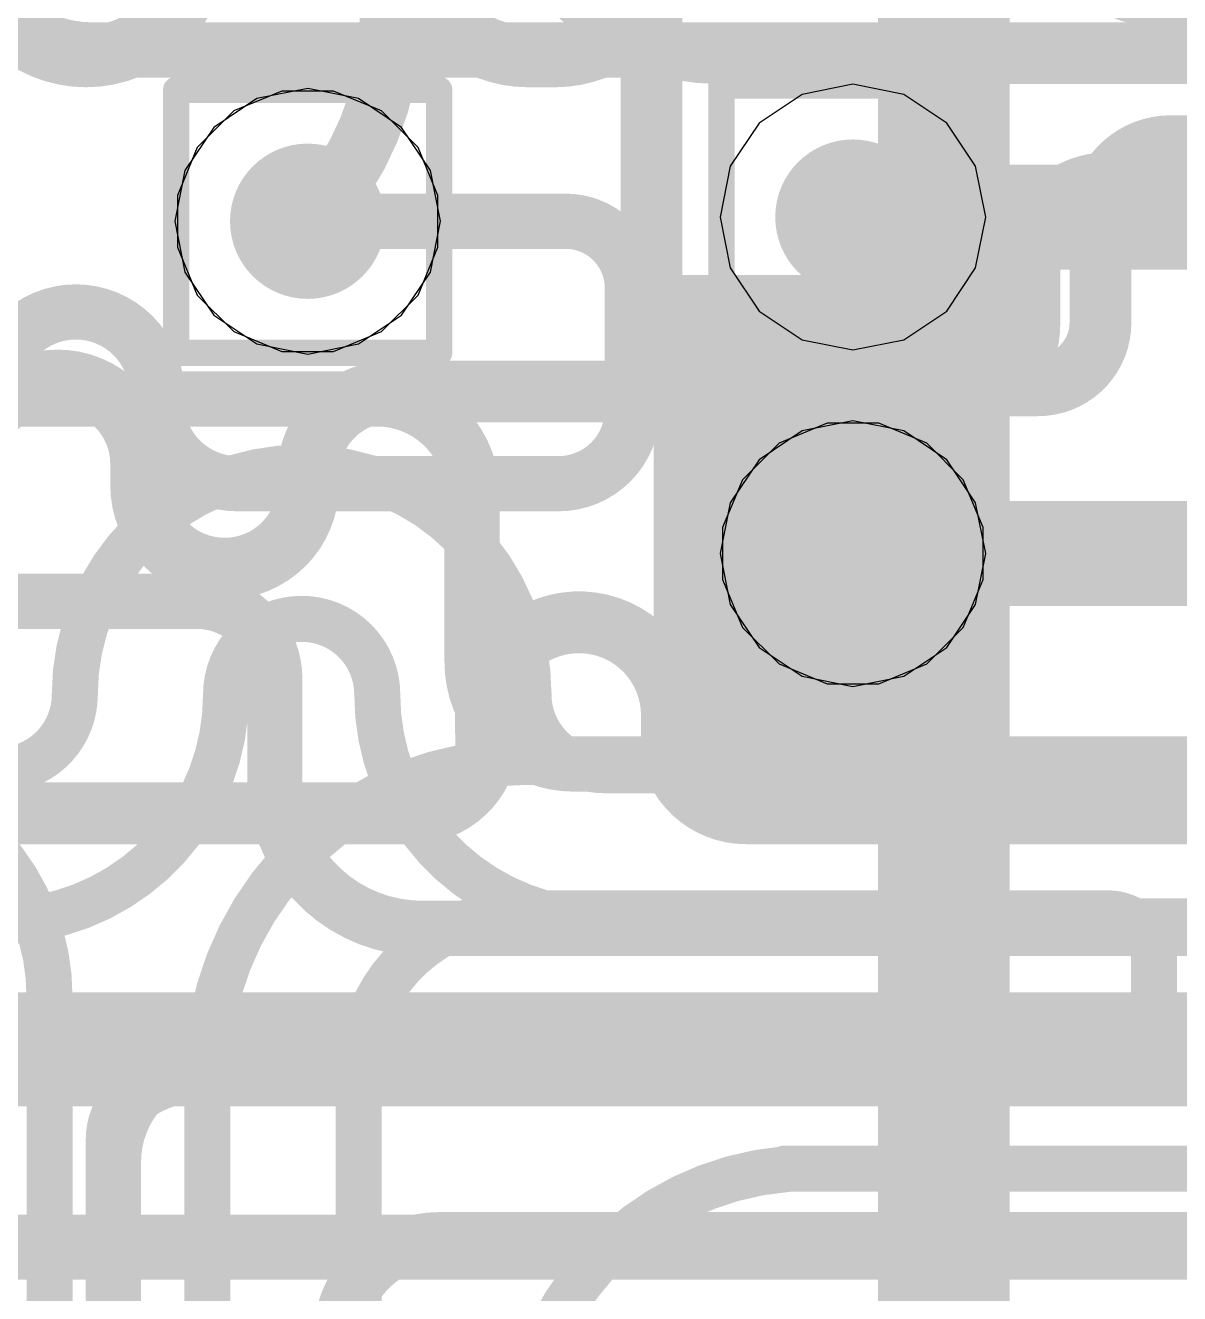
# Model space of a CAD drawing. Header units: inches. Extents: x -6 to 284, y -12 to 154.
# Drawn here: x 66.952 to 69.181, y 8.279 to 10.729 of the extents above; entities that cross this region are included whole.
import ezdxf

# ---------------------------------------------------------------- set-up
doc = ezdxf.new("R2010")
doc.units = ezdxf.units.IN
for name, color, linetype in [('Bottom Layer', 5, 'Continuous'), ('Bottom Overlay', 54, 'Continuous'), ('Bottom Paste', 16, 'Continuous'), ('Bottom Solder', 6, 'Continuous'), ('Drill Drawing', 1, 'Continuous'), ('GND-1', 16, 'Continuous'), ('GND-2', 90, 'Continuous'), ('GND-3', 216, 'Continuous'), ('GND-4', 54, 'Continuous'), ('PWR-1', 156, 'Continuous'), ('PWR-2', 130, 'Continuous'), ('Signal L1', 76, 'Continuous'), ('Signal L2', 6, 'Continuous'), ('Top Layer', 1, 'Continuous'), ('Top Overlay', 2, 'Continuous'), ('Via Holes', 16, 'Continuous')]:
    doc.layers.add(name, color=color, linetype=linetype)

# ---------------------------------------------------------------- blocks, each defined once
blk = doc.blocks.new('200_WFBGA__10_15__127')
at = {"layer": 'Top Overlay'}
blk.add_lwpolyline([(-5.0762, -7.5762, 0.254, 0.254, 0), (-5.0762, 7.5762, 0.254, 0.254, 0)], format="xyseb", dxfattribs=at)
blk = doc.blocks.new('C___0402_B_335')
at = {"layer": 'Bottom Layer'}
for points in [[(-0.2413, 0.3175), (-0.2413, -0.3175), (-0.6985, -0.3175), (-0.6985, 0.3175)], [(0.6985, 0.3175), (0.6985, -0.3175), (0.2413, -0.3175), (0.2413, 0.3175)]]:
    blk.add_hatch(color=5, dxfattribs=at).paths.add_polyline_path(points)
at = {"layer": 'Bottom Paste'}
for points in [[(-0.2413, 0.3175), (-0.2413, -0.3175), (-0.6985, -0.3175), (-0.6985, 0.3175)], [(0.6985, 0.3175), (0.6985, -0.3175), (0.2413, -0.3175), (0.2413, 0.3175)]]:
    blk.add_hatch(color=16, dxfattribs=at).paths.add_polyline_path(points)
at = {"layer": 'Bottom Solder'}
for points in [[(-0.1813, 0.3775), (-0.1813, -0.3775), (-0.7585, -0.3775), (-0.7585, 0.3775)], [(0.7585, 0.3775), (0.7585, -0.3775), (0.1813, -0.3775), (0.1813, 0.3775)]]:
    blk.add_hatch(color=6, dxfattribs=at).paths.add_polyline_path(points)
at = {"layer": 'Bottom Overlay'}
for points in [[(-0.7874, 0.4064, 0.127, 0.127, 0), (-0.7874, -0.4064, 0.127, 0.127, 0)], [(-0.2794, 0.4064, 0.127, 0.127, 0), (-0.7874, 0.4064, 0.127, 0.127, 0)], [(0.7874, 0.4064, 0.127, 0.127, 0), (0.2794, 0.4064, 0.127, 0.127, 0)], [(0.7874, 0.4064, 0.127, 0.127, 0), (0.7874, -0.4064, 0.127, 0.127, 0)], [(-0.2794, -0.4064, 0.127, 0.127, 0), (-0.7874, -0.4064, 0.127, 0.127, 0)], [(0.7874, -0.4064, 0.127, 0.127, 0), (0.2794, -0.4064, 0.127, 0.127, 0)]]:
    blk.add_lwpolyline(points, format="xyseb", dxfattribs=at)
for points in [[(-0.8191, 0.4064, 0.0635, 0.0635, 1), (-0.7556, 0.4064, 0.0635, 0.0635, 1)], [(-0.8191, 0.4064, 0.0635, 0.0635, 1), (-0.7556, 0.4064, 0.0635, 0.0635, 1)], [(-0.3111, 0.4064, 0.0635, 0.0635, 1), (-0.2477, 0.4064, 0.0635, 0.0635, 1)], [(0.2477, 0.4064, 0.0635, 0.0635, 1), (0.3111, 0.4064, 0.0635, 0.0635, 1)], [(0.7556, 0.4064, 0.0635, 0.0635, 1), (0.8191, 0.4064, 0.0635, 0.0635, 1)], [(0.7556, 0.4064, 0.0635, 0.0635, 1), (0.8191, 0.4064, 0.0635, 0.0635, 1)], [(-0.8191, -0.4064, 0.0635, 0.0635, 1), (-0.7556, -0.4064, 0.0635, 0.0635, 1)], [(-0.8191, -0.4064, 0.0635, 0.0635, 1), (-0.7556, -0.4064, 0.0635, 0.0635, 1)], [(-0.3111, -0.4064, 0.0635, 0.0635, 1), (-0.2477, -0.4064, 0.0635, 0.0635, 1)], [(0.2477, -0.4064, 0.0635, 0.0635, 1), (0.3111, -0.4064, 0.0635, 0.0635, 1)], [(0.7556, -0.4064, 0.0635, 0.0635, 1), (0.8191, -0.4064, 0.0635, 0.0635, 1)], [(0.7556, -0.4064, 0.0635, 0.0635, 1), (0.8191, -0.4064, 0.0635, 0.0635, 1)]]:
    blk.add_lwpolyline(points, format="xyseb", close=True, dxfattribs=at)

msp = doc.modelspace()

# ---------------------------------------------------------------- hatches: boundary and pattern name
at = {"layer": 'Bottom Layer'}
h = msp.add_hatch(color=5, dxfattribs=at)
edge = h.paths.add_edge_path()
edge.add_arc((67.4968, 10.3502), 0.15, 0, 360)
h = msp.add_hatch(color=5, dxfattribs=at)
edge = h.paths.add_edge_path()
edge.add_arc((68.5498, 10.3582), 0.15, 0, 360)
h = msp.add_hatch(color=5, dxfattribs=at)
edge = h.paths.add_edge_path()
edge.add_arc((68.5498, 9.7082), 0.15, 0, 360)
at = {"layer": 'GND-1'}
h = msp.add_hatch(color=16, dxfattribs=at)
edge = h.paths.add_edge_path()
edge.add_arc((67.4968, 10.3502), 0.15, 0, 360)
h = msp.add_hatch(color=16, dxfattribs=at)
edge = h.paths.add_edge_path()
edge.add_arc((68.5498, 10.3582), 0.15, 0, 360)
h = msp.add_hatch(color=16, dxfattribs=at)
edge = h.paths.add_edge_path()
edge.add_arc((68.5498, 9.7082), 0.15, 0, 360)
at = {"layer": 'GND-2'}
h = msp.add_hatch(color=90, dxfattribs=at)
edge = h.paths.add_edge_path()
edge.add_arc((67.4968, 10.3502), 0.15, 0, 360)
h = msp.add_hatch(color=90, dxfattribs=at)
edge = h.paths.add_edge_path()
edge.add_arc((68.5498, 10.3582), 0.15, 0, 360)
h = msp.add_hatch(color=90, dxfattribs=at)
edge = h.paths.add_edge_path()
edge.add_arc((68.5498, 9.7082), 0.15, 0, 360)
at = {"layer": 'GND-3'}
h = msp.add_hatch(color=216, dxfattribs=at)
edge = h.paths.add_edge_path()
edge.add_arc((67.4968, 10.3502), 0.15, 0, 360)
h = msp.add_hatch(color=216, dxfattribs=at)
edge = h.paths.add_edge_path()
edge.add_arc((68.5498, 10.3582), 0.15, 0, 360)
h = msp.add_hatch(color=216, dxfattribs=at)
edge = h.paths.add_edge_path()
edge.add_arc((68.5498, 9.7082), 0.15, 0, 360)
at = {"layer": 'GND-4'}
h = msp.add_hatch(color=54, dxfattribs=at)
edge = h.paths.add_edge_path()
edge.add_arc((67.4968, 10.3502), 0.15, 0, 360)
h = msp.add_hatch(color=54, dxfattribs=at)
edge = h.paths.add_edge_path()
edge.add_arc((68.5498, 10.3582), 0.15, 0, 360)
h = msp.add_hatch(color=54, dxfattribs=at)
edge = h.paths.add_edge_path()
edge.add_arc((68.5498, 9.7082), 0.15, 0, 360)
at = {"layer": 'PWR-1'}
h = msp.add_hatch(color=156, dxfattribs=at)
edge = h.paths.add_edge_path()
edge.add_arc((67.4968, 10.3502), 0.15, 0, 360)
h = msp.add_hatch(color=156, dxfattribs=at)
edge = h.paths.add_edge_path()
edge.add_arc((68.5498, 10.3582), 0.15, 0, 360)
h = msp.add_hatch(color=156, dxfattribs=at)
edge = h.paths.add_edge_path()
edge.add_arc((68.5498, 9.7082), 0.15, 0, 360)
at = {"layer": 'PWR-2'}
h = msp.add_hatch(color=130, dxfattribs=at)
edge = h.paths.add_edge_path()
edge.add_arc((67.4968, 10.3502), 0.15, 0, 360)
h = msp.add_hatch(color=130, dxfattribs=at)
edge = h.paths.add_edge_path()
edge.add_arc((68.5498, 10.3582), 0.15, 0, 360)
h = msp.add_hatch(color=130, dxfattribs=at)
edge = h.paths.add_edge_path()
edge.add_arc((68.5498, 9.7082), 0.15, 0, 360)
at = {"layer": 'Signal L1'}
h = msp.add_hatch(color=76, dxfattribs=at)
edge = h.paths.add_edge_path()
edge.add_arc((67.4968, 10.3502), 0.15, 0, 360)
h = msp.add_hatch(color=76, dxfattribs=at)
edge = h.paths.add_edge_path()
edge.add_arc((68.5498, 10.3582), 0.15, 0, 360)
h = msp.add_hatch(color=76, dxfattribs=at)
edge = h.paths.add_edge_path()
edge.add_arc((68.5498, 9.7082), 0.15, 0, 360)
at = {"layer": 'Signal L2'}
h = msp.add_hatch(color=6, dxfattribs=at)
edge = h.paths.add_edge_path()
edge.add_arc((67.4968, 10.3502), 0.15, 0, 360)
h = msp.add_hatch(color=6, dxfattribs=at)
edge = h.paths.add_edge_path()
edge.add_arc((68.5498, 10.3582), 0.15, 0, 360)
h = msp.add_hatch(color=6, dxfattribs=at)
edge = h.paths.add_edge_path()
edge.add_arc((68.5498, 9.7082), 0.15, 0, 360)
at = {"layer": 'Top Layer'}
h = msp.add_hatch(color=1, dxfattribs=at)
edge = h.paths.add_edge_path()
edge.add_arc((67.4968, 10.3502), 0.15, 0, 360)
h = msp.add_hatch(color=1, dxfattribs=at)
edge = h.paths.add_edge_path()
edge.add_arc((68.5498, 10.3582), 0.15, 0, 360)
h = msp.add_hatch(color=1, dxfattribs=at)
edge = h.paths.add_edge_path()
edge.add_arc((68.5498, 9.7082), 0.15, 0, 360)
at = {"layer": 'Via Holes'}
h = msp.add_hatch(color=7, dxfattribs=at)
edge = h.paths.add_edge_path()
edge.add_arc((67.4968, 10.3502), 0.075, 0, 360)
h = msp.add_hatch(color=7, dxfattribs=at)
edge = h.paths.add_edge_path()
edge.add_arc((68.5498, 10.3582), 0.075, 0, 360)
h = msp.add_hatch(color=7, dxfattribs=at)
edge = h.paths.add_edge_path()
edge.add_arc((68.5498, 9.7082), 0.075, 0, 360)

# ---------------------------------------------------------------- linework, layer by layer
at = {"layer": 'Bottom Layer'}
for points in [[(67.9894, 10.8111, 0.1067, 0.1067, 0), (68.0202, 10.7803, 0.1067, 0.1067, 0)], [(68.2897, 10.6687, 0.1067, 0.1067, -0.198912), (68.0202, 10.7803, 0.1067, 0.1067, 0)], [(68.2897, 10.6687, 0.1067, 0.1067, 0), (69.752, 10.6687, 0.1067, 0.1067, 0)], [(66.2361, 10.007, 0.1067, 0.1067, 0), (67.6308, 10.007, 0.1067, 0.1067, 0)], [(67.6308, 10.007, 0.1067, 0.1067, -0.414214), (67.8143, 9.8235, 0.1067, 0.1067, 0)], [(67.8143, 9.4985, 0.1067, 0.1067, 0), (67.8143, 9.8235, 0.1067, 0.1067, 0)], [(66.896, 9.6159, 0.1067, 0.1067, 0), (67.2831, 9.6159, 0.1067, 0.1067, 0)], [(67.2831, 9.6159, 0.1067, 0.1067, -0.414214), (67.4333, 9.4656, 0.1067, 0.1067, 0)], [(68.0112, 9.3016, 0.1067, 0.1067, -0.414214), (67.8143, 9.4985, 0.1067, 0.1067, 0)], [(67.4333, 9.2692, 0.1067, 0.1067, 0), (67.4333, 9.4656, 0.1067, 0.1067, 0)], [(68.0112, 9.3016, 0.1067, 0.1067, 0), (72.0075, 9.3016, 0.1067, 0.1067, 0)], [(67.7184, 8.9841, 0.1067, 0.1067, -0.414214), (67.4333, 9.2692, 0.1067, 0.1067, 0)], [(67.7184, 8.9841, 0.1067, 0.1067, 0), (73.4101, 8.9841, 0.1067, 0.1067, 0)], [(67.1629, 8.6605, 0.1067, 0.1067, -0.162012), (67.2823, 8.7002, 0.1067, 0.1067, 0)], [(67.1653, 8.6603, 0.1067, 0.1067, -0.230367), (67.2472, 8.7002, 0.1067, 0.1067, 0)], [(67.2472, 8.7002, 0.1067, 0.1067, 0), (67.2823, 8.7002, 0.1067, 0.1067, 0)], [(67.2823, 8.7002, 0.1067, 0.1067, 0), (73.1327, 8.7002, 0.1067, 0.1067, 0)], [(67.1216, 8.5781, 0.1067, 0.1067, -0.233313), (67.1629, 8.6605, 0.1067, 0.1067, 0)], [(67.1216, 8.5319, 0.1067, 0.1067, -0.166987), (67.1653, 8.6603, 0.1067, 0.1067, 0)], [(67.1216, 8.5319, 0.1067, 0.1067, 0), (67.1216, 8.5781, 0.1067, 0.1067, 0)], [(67.1216, 8.1344, 0.1067, 0.1067, 0), (67.1216, 8.5319, 0.1067, 0.1067, 0)], [(67.5603, 8.1922, 0.1067, 0.1067, -0.414214), (67.7508, 8.3827, 0.1067, 0.1067, 0)], [(67.7508, 8.3827, 0.1067, 0.1067, 0), (71.9194, 8.3827, 0.1067, 0.1067, 0)]]:
    msp.add_lwpolyline(points, format="xyseb", dxfattribs=at)
for points in [[(67.9936, 10.7803, 0.0533, 0.0533, 1), (68.0469, 10.7803, 0.0533, 0.0533, 1)], [(67.9936, 10.7803, 0.0533, 0.0533, 1), (68.0469, 10.7803, 0.0533, 0.0533, 1)], [(68.263, 10.6687, 0.0533, 0.0533, 1), (68.3163, 10.6687, 0.0533, 0.0533, 1)], [(68.263, 10.6687, 0.0533, 0.0533, 1), (68.3163, 10.6687, 0.0533, 0.0533, 1)], [(67.6041, 10.007, 0.0533, 0.0533, 1), (67.6574, 10.007, 0.0533, 0.0533, 1)], [(67.6041, 10.007, 0.0533, 0.0533, 1), (67.6574, 10.007, 0.0533, 0.0533, 1)], [(67.7877, 9.8235, 0.0533, 0.0533, 1), (67.841, 9.8235, 0.0533, 0.0533, 1)], [(67.7877, 9.8235, 0.0533, 0.0533, 1), (67.841, 9.8235, 0.0533, 0.0533, 1)], [(67.2564, 9.6159, 0.0533, 0.0533, 1), (67.3098, 9.6159, 0.0533, 0.0533, 1)], [(67.2564, 9.6159, 0.0533, 0.0533, 1), (67.3098, 9.6159, 0.0533, 0.0533, 1)], [(67.7877, 9.4985, 0.0533, 0.0533, 1), (67.841, 9.4985, 0.0533, 0.0533, 1)], [(67.7877, 9.4985, 0.0533, 0.0533, 1), (67.841, 9.4985, 0.0533, 0.0533, 1)], [(67.4067, 9.4656, 0.0533, 0.0533, 1), (67.46, 9.4656, 0.0533, 0.0533, 1)], [(67.4067, 9.4656, 0.0533, 0.0533, 1), (67.46, 9.4656, 0.0533, 0.0533, 1)], [(67.9846, 9.3016, 0.0533, 0.0533, 1), (68.0379, 9.3016, 0.0533, 0.0533, 1)], [(67.9846, 9.3016, 0.0533, 0.0533, 1), (68.0379, 9.3016, 0.0533, 0.0533, 1)], [(67.4067, 9.2692, 0.0533, 0.0533, 1), (67.46, 9.2692, 0.0533, 0.0533, 1)], [(67.4067, 9.2692, 0.0533, 0.0533, 1), (67.46, 9.2692, 0.0533, 0.0533, 1)], [(67.6918, 8.9841, 0.0533, 0.0533, 1), (67.7451, 8.9841, 0.0533, 0.0533, 1)], [(67.6918, 8.9841, 0.0533, 0.0533, 1), (67.7451, 8.9841, 0.0533, 0.0533, 1)], [(67.2205, 8.7002, 0.0533, 0.0533, 1), (67.2739, 8.7002, 0.0533, 0.0533, 1)], [(67.2205, 8.7002, 0.0533, 0.0533, 1), (67.2739, 8.7002, 0.0533, 0.0533, 1)], [(67.2556, 8.7002, 0.0533, 0.0533, 1), (67.3089, 8.7002, 0.0533, 0.0533, 1)], [(67.2556, 8.7002, 0.0533, 0.0533, 1), (67.3089, 8.7002, 0.0533, 0.0533, 1)], [(67.2556, 8.7002, 0.0533, 0.0533, 1), (67.3089, 8.7002, 0.0533, 0.0533, 1)], [(67.1363, 8.6605, 0.0533, 0.0533, 1), (67.1896, 8.6605, 0.0533, 0.0533, 1)], [(67.1363, 8.6605, 0.0533, 0.0533, 1), (67.1896, 8.6605, 0.0533, 0.0533, 1)], [(67.1386, 8.6603, 0.0533, 0.0533, 1), (67.1919, 8.6603, 0.0533, 0.0533, 1)], [(67.1386, 8.6603, 0.0533, 0.0533, 1), (67.1919, 8.6603, 0.0533, 0.0533, 1)], [(67.0949, 8.5781, 0.0533, 0.0533, 1), (67.1482, 8.5781, 0.0533, 0.0533, 1)], [(67.0949, 8.5781, 0.0533, 0.0533, 1), (67.1482, 8.5781, 0.0533, 0.0533, 1)], [(67.0949, 8.5319, 0.0533, 0.0533, 1), (67.1482, 8.5319, 0.0533, 0.0533, 1)], [(67.0949, 8.5319, 0.0533, 0.0533, 1), (67.1482, 8.5319, 0.0533, 0.0533, 1)], [(67.0949, 8.5319, 0.0533, 0.0533, 1), (67.1482, 8.5319, 0.0533, 0.0533, 1)], [(67.7242, 8.3827, 0.0533, 0.0533, 1), (67.7775, 8.3827, 0.0533, 0.0533, 1)], [(67.7242, 8.3827, 0.0533, 0.0533, 1), (67.7775, 8.3827, 0.0533, 0.0533, 1)]]:
    msp.add_lwpolyline(points, format="xyseb", close=True, dxfattribs=at)
at = {"layer": 'Drill Drawing'}
for points in [[(68.2958, 10.6122, 0.0508, 0.0508, 0), (68.8038, 10.6122, 0.0508, 0.0508, 0)], [(68.2958, 10.1042, 0.0508, 0.0508, 0), (68.2958, 10.6122, 0.0508, 0.0508, 0)], [(68.8038, 10.1042, 0.0508, 0.0508, 0), (68.8038, 10.6122, 0.0508, 0.0508, 0)], [(67.2428, 10.6042, 0.0508, 0.0508, 0), (67.7508, 10.6042, 0.0508, 0.0508, 0)], [(67.2428, 10.0962, 0.0508, 0.0508, 0), (67.2428, 10.6042, 0.0508, 0.0508, 0)], [(67.7508, 10.0962, 0.0508, 0.0508, 0), (67.7508, 10.6042, 0.0508, 0.0508, 0)], [(67.2428, 10.0962, 0.0508, 0.0508, 0), (67.7508, 10.0962, 0.0508, 0.0508, 0)], [(68.2958, 10.1042, 0.0508, 0.0508, 0), (68.8038, 10.1042, 0.0508, 0.0508, 0)], [(68.2958, 9.9622, 0.0508, 0.0508, 0), (68.8038, 9.9622, 0.0508, 0.0508, 0)], [(68.2958, 9.4542, 0.0508, 0.0508, 0), (68.2958, 9.9622, 0.0508, 0.0508, 0)], [(68.8038, 9.4542, 0.0508, 0.0508, 0), (68.8038, 9.9622, 0.0508, 0.0508, 0)], [(68.2958, 9.4542, 0.0508, 0.0508, 0), (68.8038, 9.4542, 0.0508, 0.0508, 0)]]:
    msp.add_lwpolyline(points, format="xyseb", dxfattribs=at)
for points in [[(68.2831, 10.6122, 0.0254, 0.0254, 1), (68.3085, 10.6122, 0.0254, 0.0254, 1)], [(68.2831, 10.6122, 0.0254, 0.0254, 1), (68.3085, 10.6122, 0.0254, 0.0254, 1)], [(68.7911, 10.6122, 0.0254, 0.0254, 1), (68.8165, 10.6122, 0.0254, 0.0254, 1)], [(68.7911, 10.6122, 0.0254, 0.0254, 1), (68.8165, 10.6122, 0.0254, 0.0254, 1)], [(67.2301, 10.6042, 0.0254, 0.0254, 1), (67.2555, 10.6042, 0.0254, 0.0254, 1)], [(67.2301, 10.6042, 0.0254, 0.0254, 1), (67.2555, 10.6042, 0.0254, 0.0254, 1)], [(67.7381, 10.6042, 0.0254, 0.0254, 1), (67.7635, 10.6042, 0.0254, 0.0254, 1)], [(67.7381, 10.6042, 0.0254, 0.0254, 1), (67.7635, 10.6042, 0.0254, 0.0254, 1)], [(67.2301, 10.0962, 0.0254, 0.0254, 1), (67.2555, 10.0962, 0.0254, 0.0254, 1)], [(67.2301, 10.0962, 0.0254, 0.0254, 1), (67.2555, 10.0962, 0.0254, 0.0254, 1)], [(67.7381, 10.0962, 0.0254, 0.0254, 1), (67.7635, 10.0962, 0.0254, 0.0254, 1)], [(67.7381, 10.0962, 0.0254, 0.0254, 1), (67.7635, 10.0962, 0.0254, 0.0254, 1)], [(68.2831, 10.1042, 0.0254, 0.0254, 1), (68.3085, 10.1042, 0.0254, 0.0254, 1)], [(68.2831, 10.1042, 0.0254, 0.0254, 1), (68.3085, 10.1042, 0.0254, 0.0254, 1)], [(68.7911, 10.1042, 0.0254, 0.0254, 1), (68.8165, 10.1042, 0.0254, 0.0254, 1)], [(68.7911, 10.1042, 0.0254, 0.0254, 1), (68.8165, 10.1042, 0.0254, 0.0254, 1)], [(68.2831, 9.9622, 0.0254, 0.0254, 1), (68.3085, 9.9622, 0.0254, 0.0254, 1)], [(68.2831, 9.9622, 0.0254, 0.0254, 1), (68.3085, 9.9622, 0.0254, 0.0254, 1)], [(68.7911, 9.9622, 0.0254, 0.0254, 1), (68.8165, 9.9622, 0.0254, 0.0254, 1)], [(68.7911, 9.9622, 0.0254, 0.0254, 1), (68.8165, 9.9622, 0.0254, 0.0254, 1)], [(68.2831, 9.4542, 0.0254, 0.0254, 1), (68.3085, 9.4542, 0.0254, 0.0254, 1)], [(68.2831, 9.4542, 0.0254, 0.0254, 1), (68.3085, 9.4542, 0.0254, 0.0254, 1)], [(68.7911, 9.4542, 0.0254, 0.0254, 1), (68.8165, 9.4542, 0.0254, 0.0254, 1)], [(68.7911, 9.4542, 0.0254, 0.0254, 1), (68.8165, 9.4542, 0.0254, 0.0254, 1)]]:
    msp.add_lwpolyline(points, format="xyseb", close=True, dxfattribs=at)
at = {"layer": 'GND-1'}
for p, q in [((67.4468, 10.6018), (67.3543, 10.5635)), ((67.5469, 10.6018), (67.4468, 10.6018)), ((67.6394, 10.5635), (67.5469, 10.6018)), ((67.3543, 10.5635), (67.2835, 10.4927)), ((67.7101, 10.4927), (67.6394, 10.5635)), ((67.2835, 10.4927), (67.2452, 10.4002)), ((67.7484, 10.4002), (67.7101, 10.4927)), ((67.2452, 10.4002), (67.2452, 10.3001)), ((67.7484, 10.3001), (67.7484, 10.4002)), ((67.2452, 10.3001), (67.2835, 10.2077)), ((67.7101, 10.2077), (67.7484, 10.3001)), ((67.2835, 10.2077), (67.3543, 10.1369)), ((67.6394, 10.1369), (67.7101, 10.2077)), ((67.3543, 10.1369), (67.4468, 10.0986)), ((67.5469, 10.0986), (67.6394, 10.1369)), ((67.4468, 10.0986), (67.5469, 10.0986)), ((68.4998, 9.9598), (68.4073, 9.9215)), ((68.5999, 9.9598), (68.4998, 9.9598)), ((68.6924, 9.9215), (68.5999, 9.9598)), ((68.4073, 9.9215), (68.3365, 9.8507)), ((68.7631, 9.8507), (68.6924, 9.9215)), ((68.3365, 9.8507), (68.2982, 9.7583)), ((68.8014, 9.7583), (68.7631, 9.8507)), ((68.2982, 9.7583), (68.2982, 9.6582)), ((68.8014, 9.6582), (68.8014, 9.7583)), ((68.2982, 9.6582), (68.3365, 9.5657)), ((68.7631, 9.5657), (68.8014, 9.6582)), ((68.3365, 9.5657), (68.4073, 9.4949)), ((68.6924, 9.4949), (68.7631, 9.5657)), ((68.4073, 9.4949), (68.4998, 9.4566)), ((68.5999, 9.4566), (68.6924, 9.4949)), ((68.4998, 9.4566), (68.5999, 9.4566))]:
    msp.add_line(p, q, dxfattribs=at)
at = {"layer": 'GND-2'}
for p, q in [((67.4468, 10.6018), (67.3543, 10.5635)), ((67.5469, 10.6018), (67.4468, 10.6018)), ((67.6394, 10.5635), (67.5469, 10.6018)), ((67.3543, 10.5635), (67.2835, 10.4927)), ((67.7101, 10.4927), (67.6394, 10.5635)), ((67.2835, 10.4927), (67.2452, 10.4002)), ((67.7484, 10.4002), (67.7101, 10.4927)), ((67.2452, 10.4002), (67.2452, 10.3001)), ((67.7484, 10.3001), (67.7484, 10.4002)), ((67.2452, 10.3001), (67.2835, 10.2077)), ((67.7101, 10.2077), (67.7484, 10.3001)), ((67.2835, 10.2077), (67.3543, 10.1369)), ((67.6394, 10.1369), (67.7101, 10.2077)), ((67.3543, 10.1369), (67.4468, 10.0986)), ((67.5469, 10.0986), (67.6394, 10.1369)), ((67.4468, 10.0986), (67.5469, 10.0986)), ((68.4998, 9.9598), (68.4073, 9.9215)), ((68.5999, 9.9598), (68.4998, 9.9598)), ((68.6924, 9.9215), (68.5999, 9.9598)), ((68.4073, 9.9215), (68.3365, 9.8507)), ((68.7631, 9.8507), (68.6924, 9.9215)), ((68.3365, 9.8507), (68.2982, 9.7583)), ((68.8014, 9.7583), (68.7631, 9.8507)), ((68.2982, 9.7583), (68.2982, 9.6582)), ((68.8014, 9.6582), (68.8014, 9.7583)), ((68.2982, 9.6582), (68.3365, 9.5657)), ((68.7631, 9.5657), (68.8014, 9.6582)), ((68.3365, 9.5657), (68.4073, 9.4949)), ((68.6924, 9.4949), (68.7631, 9.5657)), ((68.4073, 9.4949), (68.4998, 9.4566)), ((68.5999, 9.4566), (68.6924, 9.4949)), ((68.4998, 9.4566), (68.5999, 9.4566))]:
    msp.add_line(p, q, dxfattribs=at)
at = {"layer": 'GND-3'}
for p, q in [((67.4468, 10.6018), (67.3543, 10.5635)), ((67.5469, 10.6018), (67.4468, 10.6018)), ((67.6394, 10.5635), (67.5469, 10.6018)), ((67.3543, 10.5635), (67.2835, 10.4927)), ((67.7101, 10.4927), (67.6394, 10.5635)), ((67.2835, 10.4927), (67.2452, 10.4002)), ((67.7484, 10.4002), (67.7101, 10.4927)), ((67.2452, 10.4002), (67.2452, 10.3001)), ((67.7484, 10.3001), (67.7484, 10.4002)), ((67.2452, 10.3001), (67.2835, 10.2077)), ((67.7101, 10.2077), (67.7484, 10.3001)), ((67.2835, 10.2077), (67.3543, 10.1369)), ((67.6394, 10.1369), (67.7101, 10.2077)), ((67.3543, 10.1369), (67.4468, 10.0986)), ((67.5469, 10.0986), (67.6394, 10.1369)), ((67.4468, 10.0986), (67.5469, 10.0986)), ((68.4998, 9.9598), (68.4073, 9.9215)), ((68.5999, 9.9598), (68.4998, 9.9598)), ((68.6924, 9.9215), (68.5999, 9.9598)), ((68.4073, 9.9215), (68.3365, 9.8507)), ((68.7631, 9.8507), (68.6924, 9.9215)), ((68.3365, 9.8507), (68.2982, 9.7583)), ((68.8014, 9.7583), (68.7631, 9.8507)), ((68.2982, 9.7583), (68.2982, 9.6582)), ((68.8014, 9.6582), (68.8014, 9.7583)), ((68.2982, 9.6582), (68.3365, 9.5657)), ((68.7631, 9.5657), (68.8014, 9.6582)), ((68.3365, 9.5657), (68.4073, 9.4949)), ((68.6924, 9.4949), (68.7631, 9.5657)), ((68.4073, 9.4949), (68.4998, 9.4566)), ((68.5999, 9.4566), (68.6924, 9.4949)), ((68.4998, 9.4566), (68.5999, 9.4566))]:
    msp.add_line(p, q, dxfattribs=at)
at = {"layer": 'GND-4'}
for p, q in [((67.4468, 10.6018), (67.3543, 10.5635)), ((67.5469, 10.6018), (67.4468, 10.6018)), ((67.6394, 10.5635), (67.5469, 10.6018)), ((67.3543, 10.5635), (67.2835, 10.4927)), ((67.7101, 10.4927), (67.6394, 10.5635)), ((67.2835, 10.4927), (67.2452, 10.4002)), ((67.7484, 10.4002), (67.7101, 10.4927)), ((67.2452, 10.4002), (67.2452, 10.3001)), ((67.7484, 10.3001), (67.7484, 10.4002)), ((67.2452, 10.3001), (67.2835, 10.2077)), ((67.7101, 10.2077), (67.7484, 10.3001)), ((67.2835, 10.2077), (67.3543, 10.1369)), ((67.6394, 10.1369), (67.7101, 10.2077)), ((67.3543, 10.1369), (67.4468, 10.0986)), ((67.5469, 10.0986), (67.6394, 10.1369)), ((67.4468, 10.0986), (67.5469, 10.0986)), ((68.4998, 9.9598), (68.4073, 9.9215)), ((68.5999, 9.9598), (68.4998, 9.9598)), ((68.6924, 9.9215), (68.5999, 9.9598)), ((68.4073, 9.9215), (68.3365, 9.8507)), ((68.7631, 9.8507), (68.6924, 9.9215)), ((68.3365, 9.8507), (68.2982, 9.7583)), ((68.8014, 9.7583), (68.7631, 9.8507)), ((68.2982, 9.7583), (68.2982, 9.6582)), ((68.8014, 9.6582), (68.8014, 9.7583)), ((68.2982, 9.6582), (68.3365, 9.5657)), ((68.7631, 9.5657), (68.8014, 9.6582)), ((68.3365, 9.5657), (68.4073, 9.4949)), ((68.6924, 9.4949), (68.7631, 9.5657)), ((68.4073, 9.4949), (68.4998, 9.4566)), ((68.5999, 9.4566), (68.6924, 9.4949)), ((68.4998, 9.4566), (68.5999, 9.4566))]:
    msp.add_line(p, q, dxfattribs=at)
at = {"layer": 'PWR-1'}
for p, q in [((68.5498, 10.6147), (68.4517, 10.5952)), ((68.648, 10.5952), (68.5498, 10.6147)), ((67.3987, 10.5872), (67.3154, 10.5316)), ((67.4968, 10.6067), (67.3987, 10.5872)), ((67.595, 10.5872), (67.4968, 10.6067)), ((67.6782, 10.5316), (67.595, 10.5872)), ((68.4517, 10.5952), (68.3685, 10.5396)), ((68.7312, 10.5396), (68.648, 10.5952)), ((68.3685, 10.5396), (68.3128, 10.4564)), ((68.7868, 10.4564), (68.7312, 10.5396)), ((67.3154, 10.5316), (67.2598, 10.4483)), ((67.7338, 10.4483), (67.6782, 10.5316)), ((67.2598, 10.4483), (67.2403, 10.3502)), ((67.7534, 10.3502), (67.7338, 10.4483)), ((68.3128, 10.4564), (68.2933, 10.3582)), ((68.8064, 10.3582), (68.7868, 10.4564)), ((67.2403, 10.3502), (67.2598, 10.252)), ((67.7338, 10.252), (67.7534, 10.3502)), ((68.2933, 10.3582), (68.3128, 10.26)), ((68.7868, 10.26), (68.8064, 10.3582)), ((67.2598, 10.252), (67.3154, 10.1688)), ((67.6782, 10.1688), (67.7338, 10.252)), ((68.3128, 10.26), (68.3685, 10.1768)), ((68.7312, 10.1768), (68.7868, 10.26)), ((67.3154, 10.1688), (67.3987, 10.1132)), ((67.595, 10.1132), (67.6782, 10.1688)), ((68.3685, 10.1768), (68.4517, 10.1212)), ((68.648, 10.1212), (68.7312, 10.1768)), ((68.4517, 10.1212), (68.5498, 10.1017)), ((68.5498, 10.1017), (68.648, 10.1212)), ((67.3987, 10.1132), (67.4968, 10.0936)), ((67.4968, 10.0936), (67.595, 10.1132))]:
    msp.add_line(p, q, dxfattribs=at)
at = {"layer": 'PWR-2'}
for p, q in [((68.5498, 10.6147), (68.4517, 10.5952)), ((68.648, 10.5952), (68.5498, 10.6147)), ((67.3987, 10.5872), (67.3154, 10.5316)), ((67.4968, 10.6067), (67.3987, 10.5872)), ((67.595, 10.5872), (67.4968, 10.6067)), ((67.6782, 10.5316), (67.595, 10.5872)), ((68.4517, 10.5952), (68.3685, 10.5396)), ((68.7312, 10.5396), (68.648, 10.5952)), ((68.3685, 10.5396), (68.3128, 10.4564)), ((68.7868, 10.4564), (68.7312, 10.5396)), ((67.3154, 10.5316), (67.2598, 10.4483)), ((67.7338, 10.4483), (67.6782, 10.5316)), ((67.2598, 10.4483), (67.2403, 10.3502)), ((67.7534, 10.3502), (67.7338, 10.4483)), ((68.3128, 10.4564), (68.2933, 10.3582)), ((68.8064, 10.3582), (68.7868, 10.4564)), ((67.2403, 10.3502), (67.2598, 10.252)), ((67.7338, 10.252), (67.7534, 10.3502)), ((68.2933, 10.3582), (68.3128, 10.26)), ((68.7868, 10.26), (68.8064, 10.3582)), ((67.2598, 10.252), (67.3154, 10.1688)), ((67.6782, 10.1688), (67.7338, 10.252)), ((68.3128, 10.26), (68.3685, 10.1768)), ((68.7312, 10.1768), (68.7868, 10.26)), ((67.3154, 10.1688), (67.3987, 10.1132)), ((67.595, 10.1132), (67.6782, 10.1688)), ((68.3685, 10.1768), (68.4517, 10.1212)), ((68.648, 10.1212), (68.7312, 10.1768)), ((68.4517, 10.1212), (68.5498, 10.1017)), ((68.5498, 10.1017), (68.648, 10.1212)), ((67.3987, 10.1132), (67.4968, 10.0936)), ((67.4968, 10.0936), (67.595, 10.1132)), ((68.5498, 9.9647), (68.4517, 9.9452)), ((68.648, 9.9452), (68.5498, 9.9647)), ((68.4517, 9.9452), (68.3685, 9.8896)), ((68.7312, 9.8896), (68.648, 9.9452)), ((68.3685, 9.8896), (68.3128, 9.8064)), ((68.7868, 9.8064), (68.7312, 9.8896)), ((68.3128, 9.8064), (68.2933, 9.7082)), ((68.8064, 9.7082), (68.7868, 9.8064)), ((68.2933, 9.7082), (68.3128, 9.61)), ((68.7868, 9.61), (68.8064, 9.7082)), ((68.3128, 9.61), (68.3685, 9.5268)), ((68.7312, 9.5268), (68.7868, 9.61)), ((68.3685, 9.5268), (68.4517, 9.4712)), ((68.648, 9.4712), (68.7312, 9.5268)), ((68.4517, 9.4712), (68.5498, 9.4517)), ((68.5498, 9.4517), (68.648, 9.4712))]:
    msp.add_line(p, q, dxfattribs=at)
at = {"layer": 'Signal L1'}
for points in [[(69.3257, 10.964, 0.1194, 0.1194, -1.002203), (68.9655, 10.9651, 0.1194, 0.1194, 0)], [(67.2822, 10.8821, 0.1194, 0.1194, -1), (66.8555, 10.8821, 0.1194, 0.1194, 0)], [(67.9223, 10.6687, 0.1194, 0.1194, -0.414214), (67.7089, 10.8821, 0.1194, 0.1194, 0)], [(68.1878, 10.8821, 0.1194, 0.1194, -0.414214), (67.9744, 10.6687, 0.1194, 0.1194, 0)], [(67.9223, 10.6687, 0.1194, 0.1194, 0), (67.9744, 10.6687, 0.1194, 0.1194, 0)], [(68.8905, 10.2713, 0.1194, 0.1194, -0.414214), (69.043, 10.4238, 0.1194, 0.1194, 0)], [(69.043, 10.4238, 0.1194, 0.1194, 0), (69.2664, 10.4238, 0.1194, 0.1194, 0)], [(68.8905, 10.1486, 0.1194, 0.1194, 0), (68.8905, 10.2713, 0.1194, 0.1194, 0)], [(68.8905, 10.1486, 0.1194, 0.1194, -0.414214), (68.7633, 10.0214, 0.1194, 0.1194, 0)], [(66.8527, 9.8812, 0.1194, 0.1194, -1), (67.1752, 9.8812, 0.1194, 0.1194, 0)], [(67.4978, 9.8601, 0.1194, 0.1194, -0.414214), (67.6591, 10.0214, 0.1194, 0.1194, 0)], [(67.6591, 10.0214, 0.1194, 0.1194, 0), (68.0224, 10.0214, 0.1194, 0.1194, 0)], [(68.0224, 10.0214, 0.1194, 0.1194, 0), (68.0821, 10.0214, 0.1194, 0.1194, 0)], [(68.0821, 10.0214, 0.1194, 0.1194, 0), (68.7633, 10.0214, 0.1194, 0.1194, 0)], [(68.0821, 10.0214, 0.1194, 0.1194, 0), (68.0821, 10.0214, 0.1194, 0.1194, 0)], [(67.1752, 9.8403, 0.1194, 0.1194, 0), (67.1752, 9.8812, 0.1194, 0.1194, 0)], [(67.4978, 9.8403, 0.1194, 0.1194, -1), (67.1752, 9.8403, 0.1194, 0.1194, 0)], [(67.4978, 9.8403, 0.1194, 0.1194, 0), (67.4978, 9.8601, 0.1194, 0.1194, 0)], [(67.8412, 9.3954, 0.1194, 0.1194, -1.00336), (68.2002, 9.3954, 0.1194, 0.1194, 0)], [(67.8412, 9.3954, 0.1194, 0.1194, 0), (67.8415, 9.3178, 0.1194, 0.1194, 0)], [(68.1999, 9.3178, 0.1194, 0.1194, 0), (68.2002, 9.3954, 0.1194, 0.1194, 0)], [(67.8415, 9.3178, 0.1194, 0.1194, -0.342717), (67.6981, 9.2065, 0.1194, 0.1194, 0)], [(68.3433, 9.2065, 0.1194, 0.1194, -0.342723), (68.1999, 9.3178, 0.1194, 0.1194, 0)], [(66.0696, 9.2065, 0.1194, 0.1194, 0), (67.6981, 9.2065, 0.1194, 0.1194, 0)], [(68.3433, 9.2065, 0.1194, 0.1194, 0), (72.3934, 9.2065, 0.1194, 0.1194, 0)], [(65.869, 8.8007, 0.1194, 0.1194, 0), (72.8307, 8.8007, 0.1194, 0.1194, 0)], [(64.0148, 8.3714, 0.1194, 0.1194, 0), (73.6846, 8.3714, 0.1194, 0.1194, 0)]]:
    msp.add_lwpolyline(points, format="xyseb", dxfattribs=at)
for points in [[(67.8925, 10.6687, 0.0597, 0.0597, 1), (67.9521, 10.6687, 0.0597, 0.0597, 1)], [(67.8925, 10.6687, 0.0597, 0.0597, 1), (67.9521, 10.6687, 0.0597, 0.0597, 1)], [(67.9446, 10.6687, 0.0597, 0.0597, 1), (68.0043, 10.6687, 0.0597, 0.0597, 1)], [(67.9446, 10.6687, 0.0597, 0.0597, 1), (68.0043, 10.6687, 0.0597, 0.0597, 1)], [(69.0132, 10.4238, 0.0597, 0.0597, 1), (69.0728, 10.4238, 0.0597, 0.0597, 1)], [(69.0132, 10.4238, 0.0597, 0.0597, 1), (69.0728, 10.4238, 0.0597, 0.0597, 1)], [(68.8607, 10.2713, 0.0597, 0.0597, 1), (68.9204, 10.2713, 0.0597, 0.0597, 1)], [(68.8607, 10.2713, 0.0597, 0.0597, 1), (68.9204, 10.2713, 0.0597, 0.0597, 1)], [(68.8607, 10.1486, 0.0597, 0.0597, 1), (68.9204, 10.1486, 0.0597, 0.0597, 1)], [(68.8607, 10.1486, 0.0597, 0.0597, 1), (68.9204, 10.1486, 0.0597, 0.0597, 1)], [(67.6293, 10.0214, 0.0597, 0.0597, 1), (67.689, 10.0214, 0.0597, 0.0597, 1)], [(67.6293, 10.0214, 0.0597, 0.0597, 1), (67.689, 10.0214, 0.0597, 0.0597, 1)], [(67.9926, 10.0214, 0.0597, 0.0597, 1), (68.0523, 10.0214, 0.0597, 0.0597, 1)], [(67.9926, 10.0214, 0.0597, 0.0597, 1), (68.0523, 10.0214, 0.0597, 0.0597, 1)], [(68.0523, 10.0214, 0.0597, 0.0597, 1), (68.112, 10.0214, 0.0597, 0.0597, 1)], [(68.0523, 10.0214, 0.0597, 0.0597, 1), (68.112, 10.0214, 0.0597, 0.0597, 1)], [(68.0523, 10.0214, 0.0597, 0.0597, 1), (68.112, 10.0214, 0.0597, 0.0597, 1)], [(68.0523, 10.0214, 0.0597, 0.0597, 1), (68.112, 10.0214, 0.0597, 0.0597, 1)], [(68.7335, 10.0214, 0.0597, 0.0597, 1), (68.7931, 10.0214, 0.0597, 0.0597, 1)], [(68.7335, 10.0214, 0.0597, 0.0597, 1), (68.7931, 10.0214, 0.0597, 0.0597, 1)], [(67.1454, 9.8812, 0.0597, 0.0597, 1), (67.2051, 9.8812, 0.0597, 0.0597, 1)], [(67.1454, 9.8812, 0.0597, 0.0597, 1), (67.2051, 9.8812, 0.0597, 0.0597, 1)], [(67.1454, 9.8403, 0.0597, 0.0597, 1), (67.2051, 9.8403, 0.0597, 0.0597, 1)], [(67.1454, 9.8403, 0.0597, 0.0597, 1), (67.2051, 9.8403, 0.0597, 0.0597, 1)], [(67.468, 9.8601, 0.0597, 0.0597, 1), (67.5277, 9.8601, 0.0597, 0.0597, 1)], [(67.468, 9.8601, 0.0597, 0.0597, 1), (67.5277, 9.8601, 0.0597, 0.0597, 1)], [(67.468, 9.8403, 0.0597, 0.0597, 1), (67.5277, 9.8403, 0.0597, 0.0597, 1)], [(67.468, 9.8403, 0.0597, 0.0597, 1), (67.5277, 9.8403, 0.0597, 0.0597, 1)], [(67.8114, 9.3954, 0.0597, 0.0597, 1), (67.8711, 9.3954, 0.0597, 0.0597, 1)], [(67.8114, 9.3954, 0.0597, 0.0597, 1), (67.8711, 9.3954, 0.0597, 0.0597, 1)], [(68.1703, 9.3954, 0.0597, 0.0597, 1), (68.23, 9.3954, 0.0597, 0.0597, 1)], [(68.1703, 9.3954, 0.0597, 0.0597, 1), (68.23, 9.3954, 0.0597, 0.0597, 1)], [(67.8116, 9.3178, 0.0597, 0.0597, 1), (67.8713, 9.3178, 0.0597, 0.0597, 1)], [(67.8116, 9.3178, 0.0597, 0.0597, 1), (67.8713, 9.3178, 0.0597, 0.0597, 1)], [(68.17, 9.3178, 0.0597, 0.0597, 1), (68.2297, 9.3178, 0.0597, 0.0597, 1)], [(68.17, 9.3178, 0.0597, 0.0597, 1), (68.2297, 9.3178, 0.0597, 0.0597, 1)], [(67.6683, 9.2065, 0.0597, 0.0597, 1), (67.728, 9.2065, 0.0597, 0.0597, 1)], [(67.6683, 9.2065, 0.0597, 0.0597, 1), (67.728, 9.2065, 0.0597, 0.0597, 1)], [(68.3134, 9.2065, 0.0597, 0.0597, 1), (68.3731, 9.2065, 0.0597, 0.0597, 1)], [(68.3134, 9.2065, 0.0597, 0.0597, 1), (68.3731, 9.2065, 0.0597, 0.0597, 1)]]:
    msp.add_lwpolyline(points, format="xyseb", close=True, dxfattribs=at)
at = {"layer": 'Signal L2'}
for points in [[(68.161, 10.2293, 0.1194, 0.1194, 0), (68.161, 11.4621, 0.1194, 0.1194, 0)], [(67.6566, 10.7358, 0.1194, 0.1194, 0), (67.6566, 11.4436, 0.1194, 0.1194, 0)], [(67.6566, 10.7358, 0.1194, 0.1194, -0.198912), (67.4968, 10.3502, 0.1194, 0.1194, 0)], [(69.0279, 10.3595, 0.1194, 0.1194, -0.414214), (69.1636, 10.4952, 0.1194, 0.1194, 0)], [(69.1636, 10.4952, 0.1194, 0.1194, 0), (69.9438, 10.4952, 0.1194, 0.1194, 0)], [(69.0279, 10.1539, 0.1194, 0.1194, 0), (69.0279, 10.3595, 0.1194, 0.1194, 0)], [(68.357, 10.0333, 0.1194, 0.1194, -0.414214), (68.161, 10.2293, 0.1194, 0.1194, 0)], [(69.0279, 10.1539, 0.1194, 0.1194, -0.414214), (68.9073, 10.0333, 0.1194, 0.1194, 0)], [(68.357, 10.0333, 0.1194, 0.1194, 0), (68.9073, 10.0333, 0.1194, 0.1194, 0)], [(67.047, 9.4361, 0.0889, 0.0889, -1), (67.9233, 9.4361, 0.0889, 0.0889, 0)], [(67.3391, 9.4361, 0.0889, 0.0889, -1), (67.6312, 9.4361, 0.0889, 0.0889, 0)], [(67.3391, 9.4358, 0.0889, 0.0889, -0.414214), (66.901, 8.9976, 0.0889, 0.0889, 0)], [(67.047, 9.4358, 0.0889, 0.0889, -0.414214), (66.901, 9.2897, 0.0889, 0.0889, 0)], [(67.047, 9.4358, 0.0889, 0.0889, 0), (67.047, 9.4361, 0.0889, 0.0889, 0)], [(67.3391, 9.4358, 0.0889, 0.0889, 0), (67.3391, 9.4361, 0.0889, 0.0889, 0)], [(67.6312, 9.4358, 0.0889, 0.0889, 0), (67.6312, 9.4361, 0.0889, 0.0889, 0)], [(68.0694, 8.9976, 0.0889, 0.0889, -0.414214), (67.6312, 9.4358, 0.0889, 0.0889, 0)], [(67.9233, 9.4358, 0.0889, 0.0889, 0), (67.9233, 9.4361, 0.0889, 0.0889, 0)], [(68.0694, 9.2897, 0.0889, 0.0889, -0.414214), (67.9233, 9.4358, 0.0889, 0.0889, 0)], [(68.0694, 9.2897, 0.0889, 0.0889, 0), (69.7246, 9.2897, 0.0889, 0.0889, 0)], [(68.0694, 8.9976, 0.0889, 0.0889, 0), (73.0685, 8.9976, 0.0889, 0.0889, 0)], [(66.3847, 8.7002, 0.1194, 0.1194, 0), (76.2672, 8.7002, 0.1194, 0.1194, 0)], [(64.4797, 8.3649, 0.1194, 0.1194, 0), (78.6093, 8.3649, 0.1194, 0.1194, 0)]]:
    msp.add_lwpolyline(points, format="xyseb", dxfattribs=at)
for points in [[(67.6267, 10.7358, 0.0597, 0.0597, 1), (67.6864, 10.7358, 0.0597, 0.0597, 1)], [(67.6267, 10.7358, 0.0597, 0.0597, 1), (67.6864, 10.7358, 0.0597, 0.0597, 1)], [(69.1337, 10.4952, 0.0597, 0.0597, 1), (69.1934, 10.4952, 0.0597, 0.0597, 1)], [(69.1337, 10.4952, 0.0597, 0.0597, 1), (69.1934, 10.4952, 0.0597, 0.0597, 1)], [(68.998, 10.3595, 0.0597, 0.0597, 1), (69.0577, 10.3595, 0.0597, 0.0597, 1)], [(68.998, 10.3595, 0.0597, 0.0597, 1), (69.0577, 10.3595, 0.0597, 0.0597, 1)], [(67.467, 10.3502, 0.0597, 0.0597, 1), (67.5267, 10.3502, 0.0597, 0.0597, 1)], [(68.1311, 10.2293, 0.0597, 0.0597, 1), (68.1908, 10.2293, 0.0597, 0.0597, 1)], [(68.1311, 10.2293, 0.0597, 0.0597, 1), (68.1908, 10.2293, 0.0597, 0.0597, 1)], [(68.998, 10.1539, 0.0597, 0.0597, 1), (69.0577, 10.1539, 0.0597, 0.0597, 1)], [(68.998, 10.1539, 0.0597, 0.0597, 1), (69.0577, 10.1539, 0.0597, 0.0597, 1)], [(68.3272, 10.0333, 0.0597, 0.0597, 1), (68.3869, 10.0333, 0.0597, 0.0597, 1)], [(68.3272, 10.0333, 0.0597, 0.0597, 1), (68.3869, 10.0333, 0.0597, 0.0597, 1)], [(68.8775, 10.0333, 0.0597, 0.0597, 1), (68.9372, 10.0333, 0.0597, 0.0597, 1)], [(68.8775, 10.0333, 0.0597, 0.0597, 1), (68.9372, 10.0333, 0.0597, 0.0597, 1)], [(67.0248, 9.4361, 0.0445, 0.0445, 1), (67.0693, 9.4361, 0.0445, 0.0445, 1)], [(67.0248, 9.4361, 0.0445, 0.0445, 1), (67.0693, 9.4361, 0.0445, 0.0445, 1)], [(67.0248, 9.4358, 0.0445, 0.0445, 1), (67.0693, 9.4358, 0.0445, 0.0445, 1)], [(67.0248, 9.4358, 0.0445, 0.0445, 1), (67.0693, 9.4358, 0.0445, 0.0445, 1)], [(67.3169, 9.4361, 0.0445, 0.0445, 1), (67.3614, 9.4361, 0.0445, 0.0445, 1)], [(67.3169, 9.4361, 0.0445, 0.0445, 1), (67.3614, 9.4361, 0.0445, 0.0445, 1)], [(67.3169, 9.4358, 0.0445, 0.0445, 1), (67.3614, 9.4358, 0.0445, 0.0445, 1)], [(67.3169, 9.4358, 0.0445, 0.0445, 1), (67.3614, 9.4358, 0.0445, 0.0445, 1)], [(67.609, 9.4361, 0.0445, 0.0445, 1), (67.6535, 9.4361, 0.0445, 0.0445, 1)], [(67.609, 9.4361, 0.0445, 0.0445, 1), (67.6535, 9.4361, 0.0445, 0.0445, 1)], [(67.609, 9.4358, 0.0445, 0.0445, 1), (67.6535, 9.4358, 0.0445, 0.0445, 1)], [(67.609, 9.4358, 0.0445, 0.0445, 1), (67.6535, 9.4358, 0.0445, 0.0445, 1)], [(67.9011, 9.4361, 0.0445, 0.0445, 1), (67.9456, 9.4361, 0.0445, 0.0445, 1)], [(67.9011, 9.4361, 0.0445, 0.0445, 1), (67.9456, 9.4361, 0.0445, 0.0445, 1)], [(67.9011, 9.4358, 0.0445, 0.0445, 1), (67.9456, 9.4358, 0.0445, 0.0445, 1)], [(67.9011, 9.4358, 0.0445, 0.0445, 1), (67.9456, 9.4358, 0.0445, 0.0445, 1)], [(68.0472, 9.2897, 0.0445, 0.0445, 1), (68.0916, 9.2897, 0.0445, 0.0445, 1)], [(68.0472, 9.2897, 0.0445, 0.0445, 1), (68.0916, 9.2897, 0.0445, 0.0445, 1)], [(68.0472, 8.9976, 0.0445, 0.0445, 1), (68.0916, 8.9976, 0.0445, 0.0445, 1)], [(68.0472, 8.9976, 0.0445, 0.0445, 1), (68.0916, 8.9976, 0.0445, 0.0445, 1)]]:
    msp.add_lwpolyline(points, format="xyseb", close=True, dxfattribs=at)
at = {"layer": 'Top Layer'}
for points in [[(67.0812, 10.681, 0.1067, 0.1067, -1), (67.0812, 11.1811, 0.1067, 0.1067, 0)], [(67.0812, 10.681, 0.1067, 0.1067, 0), (69.6348, 10.681, 0.1067, 0.1067, 0)], [(68.5498, 10.3582, 0.2032, 0.2032, 0), (69.4018, 10.3582, 0.2032, 0.2032, 0)], [(67.4968, 10.3502, 0.1067, 0.1067, 0), (67.9949, 10.3502, 0.1067, 0.1067, 0)], [(67.9949, 10.3502, 0.1067, 0.1067, -0.414214), (68.1239, 10.2212, 0.1067, 0.1067, 0)], [(68.1239, 9.9857, 0.1067, 0.1067, 0), (68.1239, 10.2212, 0.1067, 0.1067, 0)], [(66.8928, 10.0188, 0.1067, 0.1067, -1), (67.2052, 10.0188, 0.1067, 0.1067, 0)], [(67.2052, 9.9994, 0.1067, 0.1067, 0), (67.2052, 10.0188, 0.1067, 0.1067, 0)], [(67.3614, 9.8432, 0.1067, 0.1067, -0.414214), (67.2052, 9.9994, 0.1067, 0.1067, 0)], [(68.1239, 9.9857, 0.1067, 0.1067, -0.414203), (67.9814, 9.8432, 0.1067, 0.1067, 0)], [(67.3614, 9.8432, 0.1067, 0.1067, 0), (67.9807, 9.8432, 0.1067, 0.1067, 0)], [(67.9807, 9.8432, 0.1067, 0.1067, 0), (67.9814, 9.8432, 0.1067, 0.1067, 0)], [(68.5498, 9.7082, 0.2032, 0.2032, 0), (69.4018, 9.7082, 0.2032, 0.2032, 0)], [(67.303, 8.7002, 0.0889, 0.0889, -0.414214), (67.9081, 9.3053, 0.0889, 0.0889, 0)], [(67.9081, 9.3053, 0.0889, 0.0889, 0), (73.0865, 9.3053, 0.0889, 0.0889, 0)], [(66.5676, 9.2826, 0.0889, 0.0889, -0.414214), (66.9982, 8.852, 0.0889, 0.0889, 0)], [(67.5951, 8.7002, 0.0889, 0.0889, -0.414214), (67.9081, 9.0132, 0.0889, 0.0889, 0)], [(67.9081, 9.0132, 0.0889, 0.0889, 0), (68.7059, 9.0132, 0.0889, 0.0889, 0)], [(68.7059, 9.0132, 0.0889, 0.0889, 0), (69.0424, 9.0132, 0.0889, 0.0889, 0)], [(69.0424, 9.0132, 0.0889, 0.0889, -0.414214), (69.1313, 8.9243, 0.0889, 0.0889, 0)], [(69.1313, 8.8654, 0.0889, 0.0889, 0), (69.1313, 8.9243, 0.0889, 0.0889, 0)], [(66.9982, 7.9592, 0.0889, 0.0889, 0), (66.9982, 8.852, 0.0889, 0.0889, 0)], [(69.2044, 8.7923, 0.0889, 0.0889, -0.414214), (69.1313, 8.8654, 0.0889, 0.0889, 0)], [(69.2044, 8.7923, 0.0889, 0.0889, 0), (69.3504, 8.7923, 0.0889, 0.0889, 0)], [(67.303, 7.9592, 0.0889, 0.0889, 0), (67.303, 8.7002, 0.0889, 0.0889, 0)], [(67.5951, 7.9592, 0.0889, 0.0889, 0), (67.5951, 8.7002, 0.0889, 0.0889, 0)], [(67.9128, 8.0115, 0.0889, 0.0889, -0.36611), (68.4193, 8.5189, 0.0889, 0.0889, 0)], [(68.4193, 8.5202, 0.0889, 0.0889, 0), (72.7709, 8.5202, 0.0889, 0.0889, 0)]]:
    msp.add_lwpolyline(points, format="xyseb", dxfattribs=at)
for points in [[(67.0545, 10.681, 0.0533, 0.0533, 1), (67.1079, 10.681, 0.0533, 0.0533, 1)], [(67.0545, 10.681, 0.0533, 0.0533, 1), (67.1079, 10.681, 0.0533, 0.0533, 1)], [(68.499, 10.3582, 0.1016, 0.1016, 1), (68.6006, 10.3582, 0.1016, 0.1016, 1)], [(67.4702, 10.3502, 0.0533, 0.0533, 1), (67.5235, 10.3502, 0.0533, 0.0533, 1)], [(67.9683, 10.3502, 0.0533, 0.0533, 1), (68.0216, 10.3502, 0.0533, 0.0533, 1)], [(67.9683, 10.3502, 0.0533, 0.0533, 1), (68.0216, 10.3502, 0.0533, 0.0533, 1)], [(68.0972, 10.2212, 0.0533, 0.0533, 1), (68.1506, 10.2212, 0.0533, 0.0533, 1)], [(68.0972, 10.2212, 0.0533, 0.0533, 1), (68.1506, 10.2212, 0.0533, 0.0533, 1)], [(67.1786, 10.0188, 0.0533, 0.0533, 1), (67.2319, 10.0188, 0.0533, 0.0533, 1)], [(67.1786, 10.0188, 0.0533, 0.0533, 1), (67.2319, 10.0188, 0.0533, 0.0533, 1)], [(67.1786, 9.9994, 0.0533, 0.0533, 1), (67.2319, 9.9994, 0.0533, 0.0533, 1)], [(67.1786, 9.9994, 0.0533, 0.0533, 1), (67.2319, 9.9994, 0.0533, 0.0533, 1)], [(68.0972, 9.9857, 0.0533, 0.0533, 1), (68.1506, 9.9857, 0.0533, 0.0533, 1)], [(68.0972, 9.9857, 0.0533, 0.0533, 1), (68.1506, 9.9857, 0.0533, 0.0533, 1)], [(67.3348, 9.8432, 0.0533, 0.0533, 1), (67.3881, 9.8432, 0.0533, 0.0533, 1)], [(67.3348, 9.8432, 0.0533, 0.0533, 1), (67.3881, 9.8432, 0.0533, 0.0533, 1)], [(67.954, 9.8432, 0.0533, 0.0533, 1), (68.0074, 9.8432, 0.0533, 0.0533, 1)], [(67.954, 9.8432, 0.0533, 0.0533, 1), (68.0074, 9.8432, 0.0533, 0.0533, 1)], [(67.9548, 9.8432, 0.0533, 0.0533, 1), (68.0081, 9.8432, 0.0533, 0.0533, 1)], [(67.9548, 9.8432, 0.0533, 0.0533, 1), (68.0081, 9.8432, 0.0533, 0.0533, 1)], [(68.499, 9.7082, 0.1016, 0.1016, 1), (68.6006, 9.7082, 0.1016, 0.1016, 1)], [(67.8859, 9.3053, 0.0445, 0.0445, 1), (67.9303, 9.3053, 0.0445, 0.0445, 1)], [(67.8859, 9.3053, 0.0445, 0.0445, 1), (67.9303, 9.3053, 0.0445, 0.0445, 1)], [(67.8859, 9.0132, 0.0445, 0.0445, 1), (67.9303, 9.0132, 0.0445, 0.0445, 1)], [(67.8859, 9.0132, 0.0445, 0.0445, 1), (67.9303, 9.0132, 0.0445, 0.0445, 1)], [(68.6837, 9.0132, 0.0445, 0.0445, 1), (68.7281, 9.0132, 0.0445, 0.0445, 1)], [(68.6837, 9.0132, 0.0445, 0.0445, 1), (68.7281, 9.0132, 0.0445, 0.0445, 1)], [(69.0202, 9.0132, 0.0445, 0.0445, 1), (69.0647, 9.0132, 0.0445, 0.0445, 1)], [(69.0202, 9.0132, 0.0445, 0.0445, 1), (69.0647, 9.0132, 0.0445, 0.0445, 1)], [(69.1091, 8.9243, 0.0445, 0.0445, 1), (69.1536, 8.9243, 0.0445, 0.0445, 1)], [(69.1091, 8.9243, 0.0445, 0.0445, 1), (69.1536, 8.9243, 0.0445, 0.0445, 1)], [(66.9759, 8.852, 0.0445, 0.0445, 1), (67.0204, 8.852, 0.0445, 0.0445, 1)], [(66.9759, 8.852, 0.0445, 0.0445, 1), (67.0204, 8.852, 0.0445, 0.0445, 1)], [(69.1091, 8.8654, 0.0445, 0.0445, 1), (69.1536, 8.8654, 0.0445, 0.0445, 1)], [(69.1091, 8.8654, 0.0445, 0.0445, 1), (69.1536, 8.8654, 0.0445, 0.0445, 1)], [(69.1821, 8.7923, 0.0445, 0.0445, 1), (69.2266, 8.7923, 0.0445, 0.0445, 1)], [(69.1821, 8.7923, 0.0445, 0.0445, 1), (69.2266, 8.7923, 0.0445, 0.0445, 1)], [(67.2807, 8.7002, 0.0445, 0.0445, 1), (67.3252, 8.7002, 0.0445, 0.0445, 1)], [(67.2807, 8.7002, 0.0445, 0.0445, 1), (67.3252, 8.7002, 0.0445, 0.0445, 1)], [(67.5728, 8.7002, 0.0445, 0.0445, 1), (67.6173, 8.7002, 0.0445, 0.0445, 1)], [(67.5728, 8.7002, 0.0445, 0.0445, 1), (67.6173, 8.7002, 0.0445, 0.0445, 1)], [(68.397, 8.5202, 0.0445, 0.0445, 1), (68.4415, 8.5202, 0.0445, 0.0445, 1)], [(68.397, 8.5189, 0.0445, 0.0445, 1), (68.4415, 8.5189, 0.0445, 0.0445, 1)]]:
    msp.add_lwpolyline(points, format="xyseb", close=True, dxfattribs=at)

# ---------------------------------------------------------------- block references
msp.add_blockref('200_WFBGA__10_15__127', (73.8018, 8.7332))
at = {"rotation": 180}
msp.add_blockref('C___0402_B_335', (69.016, 9.7766), dxfattribs=at)

doc.saveas('drawing.dxf')
